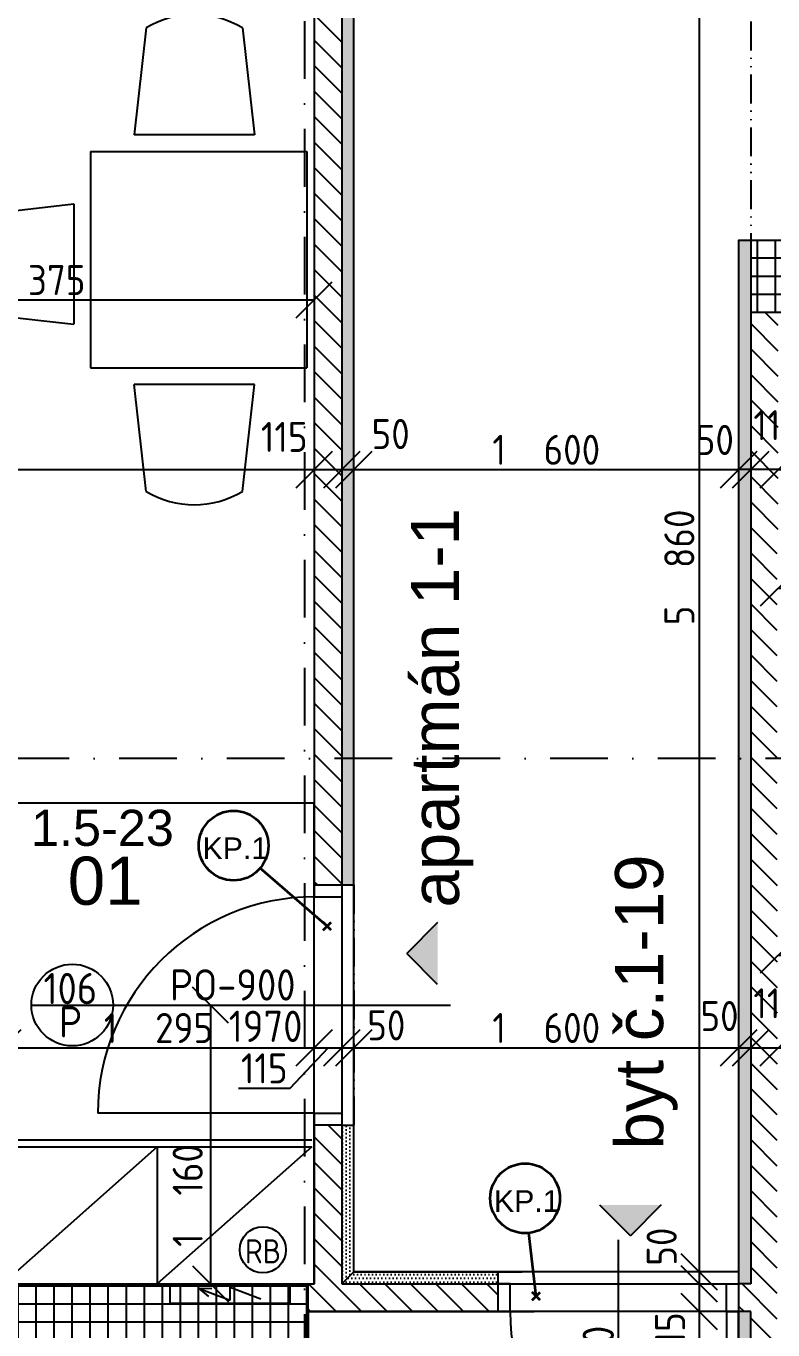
# Model space of a CAD drawing. Extents: x 4511820 to 5180432, y -1526536 to -944957.
# Drawn here: x 5146309 to 5149415, y -1297136 to -1291714 of the extents above; entities that cross this region are included whole.
import ezdxf

# ---------------------------------------------------------------- set-up
doc = ezdxf.new("R2010")
doc.units = 0
doc.header["$MEASUREMENT"] = 0
doc.linetypes.add('ACAD_ISO12W100', pattern=[22, 12, -3, 0.5, -3, 0.5, -3])
doc.linetypes.add('BODKOCIARKOVANA_3', pattern=[5.6, 3, -1.3, 0, -1.3])
doc.layers.get('0').update_dxf_attribs({"linetype": 'CONTINUOUS'})
doc.layers.get('Defpoints').update_dxf_attribs({"color": 61, "linetype": 'CONTINUOUS'})
for name, color, linetype in [('DVERE', 45, 'CONTINUOUS'), ('KÓTY', 4, 'CONTINUOUS'), ('MÚRY', 1, 'CONTINUOUS'), ('osi', 253, 'CONTINUOUS'), ('Plochy', 41, 'CONTINUOUS'), ('POPIS', 7, 'CONTINUOUS'), ('TENKÁ', 7, 'CONTINUOUS'), ('ZARIADENIE', 47, 'CONTINUOUS'), ('ZZ-elektro', 221, 'CONTINUOUS'), ('ŠRAFY', 82, 'CONTINUOUS')]:
    doc.layers.add(name, color=color, linetype=linetype)
doc.layers.add('preklady', color=74, linetype='CONTINUOUS', lineweight=35)
doc.styles.add('ARIAL', font='arial.ttf')
doc.styles.add('Style-Arial', font='arial.ttf')
doc.styles.add('STYLE1', font='isocp.shx')
doc.dimstyles.new('STANDARD-50', dxfattribs={"dimtxt": 125, "dimasz": 150, "dimexe": 10, "dimexo": 200, "dimgap": 20, "dimtad": 1, "dimdsep": 46, "dimlunit": 6, "dimtxsty": 'STYLE1', "dimblk1": 'OBLIQUE', "dimblk2": 'OBLIQUE', "dimsah": 1, "dimcen": 2.5, "dimse1": 1, "dimse2": 1, "dimadec": 0, "dimazin": 0, "dimtfac": 1, "dimtmove": 1, "dimatfit": 3, "dimldrblk": 'OBLIQUE', "dimfxl": 1, "dimtolj": 1, "dimtzin": 0, "dimarcsym": 0})
pattern_1 = [(90, (-3307273.674, 493071.734), (-75, 1e-14), []), (180, (-3307273.674, 493071.734), (-1e-14, -75), [])]
pattern_2 = [(90, (9e-09, -175781), (-15.625, 7.8125), [0, -15.625])]
pattern_3 = [(135, (-2904913.184, 46881.926), (-53.0330086, -53.0330086), [])]

# ---------------------------------------------------------------- blocks, each defined once
blk = doc.blocks.new('_OBLIQUE')
at = {"color": 0, "linetype": 'ByBlock'}
blk.add_line((-0.5, -0.5), (0.5, 0.5), dxfattribs=at)
blk = doc.blocks.new('*D25348')
at = {"layer": 'Defpoints', "color": 0}
for p in [(5142982.5, -1293558.5), (5147507.5, -1293558.5), (5147507.5, -1293558.5)]:
    blk.add_point(p, dxfattribs=at)
at = {"layer": 'KÓTY', "color": 0, "lineweight": -2}
blk.add_line((5142982.5, -1293558.5), (5147507.5, -1293558.5), dxfattribs=at)
at = {"layer": 'KÓTY', "color": 0, "linetype": 'ByBlock', "lineweight": -2, "xscale": 150, "yscale": 150, "zscale": 150, "rotation": 180}
blk.add_blockref('_OBLIQUE', (5142982.5, -1293558.5), dxfattribs=at)
at = {"layer": 'KÓTY', "color": 0, "linetype": 'ByBlock', "lineweight": -2, "xscale": 150, "yscale": 150, "zscale": 150}
blk.add_blockref('_OBLIQUE', (5147507.5, -1293558.5), dxfattribs=at)
at = {"layer": 'KÓTY', "color": 0, "insert": (5145588, -1293456.5), "char_height": 125, "attachment_point": 5, "style": 'STYLE1'}
blk.add_mtext('\\A1;4ﾠ525', dxfattribs=at)
blk = doc.blocks.new('*D25349')
at = {"layer": 'Defpoints', "color": 0}
for p in [(5147507.5, -1293558.5), (5147622.5, -1293558.5), (5147622.5, -1293558.5)]:
    blk.add_point(p, dxfattribs=at)
at = {"layer": 'KÓTY', "color": 0, "lineweight": -2}
blk.add_line((5147507.5, -1293558.5), (5147622.5, -1293558.5), dxfattribs=at)
at = {"layer": 'KÓTY', "color": 0, "linetype": 'ByBlock', "lineweight": -2, "xscale": 150, "yscale": 150, "zscale": 150, "rotation": 180}
blk.add_blockref('_OBLIQUE', (5147507.5, -1293558.5), dxfattribs=at)
at = {"layer": 'KÓTY', "color": 0, "linetype": 'ByBlock', "lineweight": -2, "xscale": 150, "yscale": 150, "zscale": 150}
blk.add_blockref('_OBLIQUE', (5147622.5, -1293558.5), dxfattribs=at)
at = {"layer": 'KÓTY', "color": 0, "insert": (5147383, -1293422.5), "char_height": 125, "attachment_point": 5, "style": 'STYLE1'}
blk.add_mtext('\\A1;115', dxfattribs=at)
blk = doc.blocks.new('*D25350')
at = {"layer": 'Defpoints', "color": 0}
for p in [(5147622.5, -1293558.5), (5147672.5, -1293558.5), (5147672.5, -1293558.5)]:
    blk.add_point(p, dxfattribs=at)
at = {"layer": 'KÓTY', "color": 0, "lineweight": -2}
blk.add_line((5147622.5, -1293558.5), (5147672.5, -1293558.5), dxfattribs=at)
at = {"layer": 'KÓTY', "color": 0, "linetype": 'ByBlock', "lineweight": -2, "xscale": 150, "yscale": 150, "zscale": 150, "rotation": 180}
blk.add_blockref('_OBLIQUE', (5147622.5, -1293558.5), dxfattribs=at)
at = {"layer": 'KÓTY', "color": 0, "linetype": 'ByBlock', "lineweight": -2, "xscale": 150, "yscale": 150, "zscale": 150}
blk.add_blockref('_OBLIQUE', (5147672.5, -1293558.5), dxfattribs=at)
at = {"layer": 'KÓTY', "color": 0, "insert": (5147825.5, -1293410.5), "char_height": 125, "attachment_point": 5, "style": 'STYLE1'}
blk.add_mtext('\\A1;50', dxfattribs=at)
blk = doc.blocks.new('*D25351')
at = {"layer": 'Defpoints', "color": 0}
for p in [(5147672.5, -1293558.5), (5149272.5, -1293558.5), (5149272.5, -1293558.5)]:
    blk.add_point(p, dxfattribs=at)
at = {"layer": 'KÓTY', "color": 0, "lineweight": -2}
blk.add_line((5147672.5, -1293558.5), (5149272.5, -1293558.5), dxfattribs=at)
at = {"layer": 'KÓTY', "color": 0, "linetype": 'ByBlock', "lineweight": -2, "xscale": 150, "yscale": 150, "zscale": 150, "rotation": 180}
blk.add_blockref('_OBLIQUE', (5147672.5, -1293558.5), dxfattribs=at)
at = {"layer": 'KÓTY', "color": 0, "linetype": 'ByBlock', "lineweight": -2, "xscale": 150, "yscale": 150, "zscale": 150}
blk.add_blockref('_OBLIQUE', (5149272.5, -1293558.5), dxfattribs=at)
at = {"layer": 'KÓTY', "color": 0, "insert": (5148472.5, -1293476), "char_height": 125, "attachment_point": 5, "style": 'STYLE1'}
blk.add_mtext('\\A1;1ﾠ600', dxfattribs=at)
blk = doc.blocks.new('*D25352')
at = {"layer": 'Defpoints', "color": 0}
for p in [(5149437.5, -1293558.5), (5149822.5, -1293558.5), (5149822.5, -1293558.5)]:
    blk.add_point(p, dxfattribs=at)
at = {"layer": 'KÓTY', "color": 0, "lineweight": -2}
blk.add_line((5149437.5, -1293558.5), (5149822.5, -1293558.5), dxfattribs=at)
at = {"layer": 'KÓTY', "color": 0, "linetype": 'ByBlock', "lineweight": -2, "xscale": 150, "yscale": 150, "zscale": 150, "rotation": 180}
blk.add_blockref('_OBLIQUE', (5149437.5, -1293558.5), dxfattribs=at)
at = {"layer": 'KÓTY', "color": 0, "linetype": 'ByBlock', "lineweight": -2, "xscale": 150, "yscale": 150, "zscale": 150}
blk.add_blockref('_OBLIQUE', (5149822.5, -1293558.5), dxfattribs=at)
at = {"layer": 'KÓTY', "color": 0, "insert": (5149630, -1293476), "char_height": 125, "attachment_point": 5, "style": 'STYLE1'}
blk.add_mtext('\\A1;385', dxfattribs=at)
blk = doc.blocks.new('*D25397')
at = {"layer": 'Defpoints', "color": 0}
for p in [(5147507.5, -1295963.2), (5147622.5, -1295963.2), (5147622.5, -1295963.2)]:
    blk.add_point(p, dxfattribs=at)
at = {"layer": 'KÓTY', "color": 0, "lineweight": -2}
for p, q in [((5147407.5, -1296131), (5147565, -1295963.2)), ((5147507.5, -1295963.2), (5147622.5, -1295963.2)), ((5147192.5, -1296131), (5147407.5, -1296131))]:
    blk.add_line(p, q, dxfattribs=at)
at = {"layer": 'KÓTY', "color": 0, "linetype": 'ByBlock', "lineweight": -2, "xscale": 150, "yscale": 150, "zscale": 150, "rotation": 180}
blk.add_blockref('_OBLIQUE', (5147507.5, -1295963.2), dxfattribs=at)
at = {"layer": 'KÓTY', "color": 0, "linetype": 'ByBlock', "lineweight": -2, "xscale": 150, "yscale": 150, "zscale": 150}
blk.add_blockref('_OBLIQUE', (5147622.5, -1295963.2), dxfattribs=at)
at = {"layer": 'KÓTY', "color": 0, "insert": (5147300, -1296048.5), "char_height": 125, "attachment_point": 5, "style": 'STYLE1'}
blk.add_mtext('\\A1;115', dxfattribs=at)
blk = doc.blocks.new('*D25398')
at = {"layer": 'Defpoints', "color": 0}
for p in [(5147672.5, -1295913.2), (5147622.5, -1295963.2), (5147672.5, -1295963.2)]:
    blk.add_point(p, dxfattribs=at)
at = {"layer": 'KÓTY', "color": 0, "lineweight": -2}
blk.add_line((5147622.5, -1295963.2), (5147672.5, -1295963.2), dxfattribs=at)
at = {"layer": 'KÓTY', "color": 0, "linetype": 'ByBlock', "lineweight": -2, "xscale": 150, "yscale": 150, "zscale": 150, "rotation": 180}
blk.add_blockref('_OBLIQUE', (5147622.5, -1295963.2), dxfattribs=at)
at = {"layer": 'KÓTY', "color": 0, "linetype": 'ByBlock', "lineweight": -2, "xscale": 150, "yscale": 150, "zscale": 150}
blk.add_blockref('_OBLIQUE', (5147672.5, -1295963.2), dxfattribs=at)
at = {"layer": 'KÓTY', "color": 0, "insert": (5147807.5, -1295869.5), "char_height": 125, "attachment_point": 5, "style": 'STYLE1'}
blk.add_mtext('\\A1;50', dxfattribs=at)
blk = doc.blocks.new('*D25399')
at = {"layer": 'Defpoints', "color": 0}
for p in [(5147672.5, -1295913.2), (5149272.5, -1295913.2), (5149272.5, -1295963.2)]:
    blk.add_point(p, dxfattribs=at)
at = {"layer": 'KÓTY', "color": 0, "lineweight": -2}
blk.add_line((5147672.5, -1295963.2), (5149272.5, -1295963.2), dxfattribs=at)
at = {"layer": 'KÓTY', "color": 0, "linetype": 'ByBlock', "lineweight": -2, "xscale": 150, "yscale": 150, "zscale": 150, "rotation": 180}
blk.add_blockref('_OBLIQUE', (5147672.5, -1295963.2), dxfattribs=at)
at = {"layer": 'KÓTY', "color": 0, "linetype": 'ByBlock', "lineweight": -2, "xscale": 150, "yscale": 150, "zscale": 150}
blk.add_blockref('_OBLIQUE', (5149272.5, -1295963.2), dxfattribs=at)
at = {"layer": 'KÓTY', "color": 0, "insert": (5148472.5, -1295880.6), "char_height": 125, "attachment_point": 5, "style": 'STYLE1'}
blk.add_mtext('\\A1;1ﾠ600', dxfattribs=at)
blk = doc.blocks.new('*D25400')
at = {"layer": 'Defpoints', "color": 0}
for p in [(5149272.5, -1295963.2), (5149322.5, -1295963.2), (5149322.5, -1295963.2)]:
    blk.add_point(p, dxfattribs=at)
at = {"layer": 'KÓTY', "color": 0, "lineweight": -2}
blk.add_line((5149272.5, -1295963.2), (5149322.5, -1295963.2), dxfattribs=at)
at = {"layer": 'KÓTY', "color": 0, "linetype": 'ByBlock', "lineweight": -2, "xscale": 150, "yscale": 150, "zscale": 150, "rotation": 180}
blk.add_blockref('_OBLIQUE', (5149272.5, -1295963.2), dxfattribs=at)
at = {"layer": 'KÓTY', "color": 0, "linetype": 'ByBlock', "lineweight": -2, "xscale": 150, "yscale": 150, "zscale": 150}
blk.add_blockref('_OBLIQUE', (5149322.5, -1295963.2), dxfattribs=at)
at = {"layer": 'KÓTY', "color": 0, "insert": (5149193, -1295831), "char_height": 125, "attachment_point": 5, "style": 'STYLE1'}
blk.add_mtext('\\A1;50', dxfattribs=at)
blk = doc.blocks.new('*D25401')
at = {"layer": 'Defpoints', "color": 0}
for p in [(5149322.5, -1295963.2), (5149437.5, -1295963.2), (5149437.5, -1296090.2)]:
    blk.add_point(p, dxfattribs=at)
at = {"layer": 'KÓTY', "color": 0, "lineweight": -2}
blk.add_line((5149322.5, -1295963.2), (5149437.5, -1295963.2), dxfattribs=at)
at = {"layer": 'KÓTY', "color": 0, "linetype": 'ByBlock', "lineweight": -2, "xscale": 150, "yscale": 150, "zscale": 150, "rotation": 180}
blk.add_blockref('_OBLIQUE', (5149322.5, -1295963.2), dxfattribs=at)
at = {"layer": 'KÓTY', "color": 0, "linetype": 'ByBlock', "lineweight": -2, "xscale": 150, "yscale": 150, "zscale": 150}
blk.add_blockref('_OBLIQUE', (5149437.5, -1295963.2), dxfattribs=at)
at = {"layer": 'KÓTY', "color": 0, "insert": (5149430.8, -1295778.2), "char_height": 125, "attachment_point": 5, "style": 'STYLE1'}
blk.add_mtext('\\A1;115', dxfattribs=at)
blk = doc.blocks.new('*D25402')
at = {"layer": 'Defpoints', "color": 0}
for p in [(5151377.5, -1295963.2), (5149437.5, -1296090.2), (5151377.5, -1296090.2)]:
    blk.add_point(p, dxfattribs=at)
at = {"layer": 'KÓTY', "color": 0, "lineweight": -2}
blk.add_line((5149437.5, -1295963.2), (5151377.5, -1295963.2), dxfattribs=at)
at = {"layer": 'KÓTY', "color": 0, "linetype": 'ByBlock', "lineweight": -2, "xscale": 150, "yscale": 150, "zscale": 150, "rotation": 180}
blk.add_blockref('_OBLIQUE', (5149437.5, -1295963.2), dxfattribs=at)
at = {"layer": 'KÓTY', "color": 0, "linetype": 'ByBlock', "lineweight": -2, "xscale": 150, "yscale": 150, "zscale": 150}
blk.add_blockref('_OBLIQUE', (5151377.5, -1295963.2), dxfattribs=at)
at = {"layer": 'KÓTY', "color": 0, "insert": (5150407.5, -1295880.6), "char_height": 125, "attachment_point": 5, "style": 'STYLE1'}
blk.add_mtext('\\A1;1ﾠ940', dxfattribs=at)
blk = doc.blocks.new('*D25439')
at = {"layer": 'Defpoints', "color": 0}
for p in [(5147507.5, -1292852.5), (5145132.5, -1293035.2), (5147507.5, -1293035.2)]:
    blk.add_point(p, dxfattribs=at)
at = {"layer": 'KÓTY', "color": 0, "lineweight": -2}
blk.add_line((5145132.5, -1292852.5), (5147507.5, -1292852.5), dxfattribs=at)
at = {"layer": 'KÓTY', "color": 0, "linetype": 'ByBlock', "lineweight": -2, "xscale": 150, "yscale": 150, "zscale": 150, "rotation": 180}
blk.add_blockref('_OBLIQUE', (5145132.5, -1292852.5), dxfattribs=at)
at = {"layer": 'KÓTY', "color": 0, "linetype": 'ByBlock', "lineweight": -2, "xscale": 150, "yscale": 150, "zscale": 150}
blk.add_blockref('_OBLIQUE', (5147507.5, -1292852.5), dxfattribs=at)
at = {"layer": 'KÓTY', "color": 0, "insert": (5146320, -1292770), "char_height": 125, "attachment_point": 5, "style": 'STYLE1'}
blk.add_mtext('\\A1;2ﾠ375', dxfattribs=at)
blk = doc.blocks.new('*D25450')
at = {"layer": 'Defpoints', "color": 0}
for p in [(5148546, -1291035.2), (5148546, -1296895.2), (5149108.5, -1296895.2)]:
    blk.add_point(p, dxfattribs=at)
at = {"layer": 'KÓTY', "color": 0, "lineweight": -2}
blk.add_line((5149108.5, -1291035.2), (5149108.5, -1296895.2), dxfattribs=at)
at = {"layer": 'KÓTY', "color": 0, "linetype": 'ByBlock', "lineweight": -2, "xscale": 150, "yscale": 150, "zscale": 150}
for p, rotation in [((5149108.5, -1291035.2), 90), ((5149108.5, -1296895.2), 270)]:
    blk.add_blockref('_OBLIQUE', p, dxfattribs=dict(at, rotation=rotation))
at = {"layer": 'KÓTY', "color": 0, "insert": (5149026, -1293965.2), "char_height": 125, "attachment_point": 5, "rotation": 90, "style": 'STYLE1'}
blk.add_mtext('\\A1;5ﾠ860', dxfattribs=at)
blk = doc.blocks.new('*D25484')
at = {"layer": 'Defpoints', "color": 0}
for p in [(5149322.5, -1293558.5), (5149322.5, -1293558.5), (5149437.5, -1293558.5)]:
    blk.add_point(p, dxfattribs=at)
at = {"layer": 'KÓTY', "color": 0, "lineweight": -2}
blk.add_line((5149437.5, -1293558.5), (5149322.5, -1293558.5), dxfattribs=at)
at = {"layer": 'KÓTY', "color": 0, "linetype": 'ByBlock', "lineweight": -2, "xscale": 150, "yscale": 150, "zscale": 150, "rotation": 180}
blk.add_blockref('_OBLIQUE', (5149322.5, -1293558.5), dxfattribs=at)
at = {"layer": 'KÓTY', "color": 0, "linetype": 'ByBlock', "lineweight": -2, "xscale": 150, "yscale": 150, "zscale": 150}
blk.add_blockref('_OBLIQUE', (5149437.5, -1293558.5), dxfattribs=at)
at = {"layer": 'KÓTY', "color": 0, "insert": (5149430.8, -1293373.5), "char_height": 125, "attachment_point": 5, "style": 'STYLE1'}
blk.add_mtext('\\A1;115', dxfattribs=at)
blk = doc.blocks.new('*D25485')
at = {"layer": 'Defpoints', "color": 0}
for p in [(5149272.5, -1293558.5), (5149272.5, -1293558.5), (5149322.5, -1293558.5)]:
    blk.add_point(p, dxfattribs=at)
at = {"layer": 'KÓTY', "color": 0, "lineweight": -2}
blk.add_line((5149322.5, -1293558.5), (5149272.5, -1293558.5), dxfattribs=at)
at = {"layer": 'KÓTY', "color": 0, "linetype": 'ByBlock', "lineweight": -2, "xscale": 150, "yscale": 150, "zscale": 150, "rotation": 180}
blk.add_blockref('_OBLIQUE', (5149272.5, -1293558.5), dxfattribs=at)
at = {"layer": 'KÓTY', "color": 0, "linetype": 'ByBlock', "lineweight": -2, "xscale": 150, "yscale": 150, "zscale": 150}
blk.add_blockref('_OBLIQUE', (5149322.5, -1293558.5), dxfattribs=at)
at = {"layer": 'KÓTY', "color": 0, "insert": (5149173.5, -1293435), "char_height": 125, "attachment_point": 5, "style": 'STYLE1'}
blk.add_mtext('\\A1;50', dxfattribs=at)
blk = doc.blocks.new('*D25515')
at = {"layer": 'Defpoints', "color": 0}
for p in [(5148546, -1296895.2), (5148546, -1296945.2), (5149108.5, -1296945.2)]:
    blk.add_point(p, dxfattribs=at)
at = {"layer": 'KÓTY', "color": 0, "lineweight": -2}
blk.add_line((5149108.5, -1296895.2), (5149108.5, -1296945.2), dxfattribs=at)
at = {"layer": 'KÓTY', "color": 0, "linetype": 'ByBlock', "lineweight": -2, "xscale": 150, "yscale": 150, "zscale": 150}
for p, rotation in [((5149108.5, -1296895.2), 90), ((5149108.5, -1296945.2), 270)]:
    blk.add_blockref('_OBLIQUE', p, dxfattribs=dict(at, rotation=rotation))
at = {"layer": 'KÓTY', "color": 0, "insert": (5148952.5, -1296790), "char_height": 125, "attachment_point": 5, "rotation": 90, "style": 'STYLE1'}
blk.add_mtext('\\A1;50', dxfattribs=at)
blk = doc.blocks.new('*D25516')
at = {"layer": 'Defpoints', "color": 0}
for p in [(5148546, -1296945.2), (5149108.5, -1297060.2), (5149108.5, -1297060.2)]:
    blk.add_point(p, dxfattribs=at)
at = {"layer": 'KÓTY', "color": 0, "lineweight": -2}
blk.add_line((5149108.5, -1296945.2), (5149108.5, -1297060.2), dxfattribs=at)
at = {"layer": 'KÓTY', "color": 0, "linetype": 'ByBlock', "lineweight": -2, "xscale": 150, "yscale": 150, "zscale": 150}
for p, rotation in [((5149108.5, -1296945.2), 90), ((5149108.5, -1297060.2), 270)]:
    blk.add_blockref('_OBLIQUE', p, dxfattribs=dict(at, rotation=rotation))
at = {"layer": 'KÓTY', "color": 0, "insert": (5148987.5, -1297160), "char_height": 125, "attachment_point": 5, "rotation": 90, "style": 'STYLE1'}
blk.add_mtext('\\A1;115', dxfattribs=at)
blk = doc.blocks.new('*D25517')
at = {"layer": 'Defpoints', "color": 0}
for p in [(5149108.5, -1297060.2), (5149106, -1299245.2), (5149108.5, -1299245.2)]:
    blk.add_point(p, dxfattribs=at)
at = {"layer": 'KÓTY', "color": 0, "lineweight": -2}
blk.add_line((5149108.5, -1297060.2), (5149108.5, -1299245.2), dxfattribs=at)
at = {"layer": 'KÓTY', "color": 0, "linetype": 'ByBlock', "lineweight": -2, "xscale": 150, "yscale": 150, "zscale": 150}
for p, rotation in [((5149108.5, -1297060.2), 90), ((5149108.5, -1299245.2), 270)]:
    blk.add_blockref('_OBLIQUE', p, dxfattribs=dict(at, rotation=rotation))
at = {"layer": 'KÓTY', "color": 0, "insert": (5149026, -1298152.7), "char_height": 125, "attachment_point": 5, "rotation": 90, "style": 'STYLE1'}
blk.add_mtext('\\A1;2ﾠ185', dxfattribs=at)
blk = doc.blocks.new('*D25593')
at = {"layer": 'Defpoints', "color": 0}
for p in [(5149552.5, -1295578), (5149437.5, -1295774.7), (5149552.5, -1295774.7)]:
    blk.add_point(p, dxfattribs=at)
at = {"layer": 'KÓTY', "color": 0, "lineweight": -2}
blk.add_line((5149437.5, -1295578), (5149552.5, -1295578), dxfattribs=at)
at = {"layer": 'KÓTY', "color": 0, "linetype": 'ByBlock', "lineweight": -2, "xscale": 150, "yscale": 150, "zscale": 150, "rotation": 180}
blk.add_blockref('_OBLIQUE', (5149437.5, -1295578), dxfattribs=at)
at = {"layer": 'KÓTY', "color": 0, "linetype": 'ByBlock', "lineweight": -2, "xscale": 150, "yscale": 150, "zscale": 150}
blk.add_blockref('_OBLIQUE', (5149552.5, -1295578), dxfattribs=at)
at = {"layer": 'KÓTY', "color": 0, "insert": (5149703, -1295562.5), "char_height": 125, "attachment_point": 5, "style": 'STYLE1'}
blk.add_mtext('\\A1;115', dxfattribs=at)
blk = doc.blocks.new('*D25650')
at = {"layer": 'Defpoints', "color": 0}
for p in [(5149437.5, -1293855.2), (5149937.5, -1293855.2), (5149937.5, -1294051.5)]:
    blk.add_point(p, dxfattribs=at)
at = {"layer": 'KÓTY', "color": 0, "lineweight": -2}
blk.add_line((5149437.5, -1294051.5), (5149937.5, -1294051.5), dxfattribs=at)
at = {"layer": 'KÓTY', "color": 0, "linetype": 'ByBlock', "lineweight": -2, "xscale": 150, "yscale": 150, "zscale": 150, "rotation": 180}
blk.add_blockref('_OBLIQUE', (5149437.5, -1294051.5), dxfattribs=at)
at = {"layer": 'KÓTY', "color": 0, "linetype": 'ByBlock', "lineweight": -2, "xscale": 150, "yscale": 150, "zscale": 150}
blk.add_blockref('_OBLIQUE', (5149937.5, -1294051.5), dxfattribs=at)
at = {"layer": 'KÓTY', "color": 0, "insert": (5149746.5, -1293977.5), "char_height": 125, "attachment_point": 5, "style": 'STYLE1'}
blk.add_mtext('\\A1;500', dxfattribs=at)
blk = doc.blocks.new('*D31543')
at = {"layer": 'Defpoints', "color": 0}
for p in [(5147507.5, -1295963.2), (5147507.5, -1295963.2), (5146212.5, -1296318.2)]:
    blk.add_point(p, dxfattribs=at)
at = {"layer": 'KÓTY', "color": 0, "lineweight": -2}
blk.add_line((5146212.5, -1295963.2), (5147507.5, -1295963.2), dxfattribs=at)
at = {"layer": 'KÓTY', "color": 0, "linetype": 'ByBlock', "lineweight": -2, "xscale": 150, "yscale": 150, "zscale": 150, "rotation": 180}
blk.add_blockref('_OBLIQUE', (5146212.5, -1295963.2), dxfattribs=at)
at = {"layer": 'KÓTY', "color": 0, "linetype": 'ByBlock', "lineweight": -2, "xscale": 150, "yscale": 150, "zscale": 150}
blk.add_blockref('_OBLIQUE', (5147507.5, -1295963.2), dxfattribs=at)
at = {"layer": 'KÓTY', "color": 0, "insert": (5146860, -1295880.6), "char_height": 125, "attachment_point": 5, "style": 'STYLE1'}
blk.add_mtext('\\A1;1ﾠ295', dxfattribs=at)
blk = doc.blocks.new('*D31544')
at = {"layer": 'Defpoints', "color": 0}
for p in [(5146671.5, -1295785.2), (5146671.5, -1296945.2), (5147076, -1296945.2)]:
    blk.add_point(p, dxfattribs=at)
at = {"layer": 'KÓTY', "color": 0, "lineweight": -2}
blk.add_line((5147076, -1295785.2), (5147076, -1296945.2), dxfattribs=at)
at = {"layer": 'KÓTY', "color": 0, "linetype": 'ByBlock', "lineweight": -2, "xscale": 150, "yscale": 150, "zscale": 150}
for p, rotation in [((5147076, -1295785.2), 90), ((5147076, -1296945.2), 270)]:
    blk.add_blockref('_OBLIQUE', p, dxfattribs=dict(at, rotation=rotation))
at = {"layer": 'KÓTY', "color": 0, "insert": (5146981.5, -1296577), "char_height": 125, "attachment_point": 5, "rotation": 90, "style": 'STYLE1'}
blk.add_mtext('\\A1;1ﾠ160', dxfattribs=at)

msp = doc.modelspace()

# ---------------------------------------------------------------- hatches: boundary and pattern name
at = {"layer": 'TENKÁ'}
h = msp.add_hatch(color=256, dxfattribs=at)
h.dxf.hatch_style = 1
h.paths.add_polyline_path([(5148020.91, -1295442.281), (5148020.91, -1295699.102), (5147892.5, -1295570.691)])
h = msp.add_hatch(color=256, dxfattribs=at)
h.dxf.hatch_style = 1
h.paths.add_polyline_path([(5148694.09, -1296616.781), (5148950.91, -1296616.781), (5148822.5, -1296745.191)])
at = {"layer": 'ŠRAFY', "ltscale": 0.25}
h = msp.add_hatch(dxfattribs=at)
h.set_pattern_fill('ANSI37', color=256, scale=600, angle=45)
h.set_pattern_definition(pattern_1)
h.paths.add_polyline_path([(5147482.5, -1297060.191), (5147482.5, -1296945.191), (5146212.5, -1296945.191), (5146097.5, -1296945.191), (5145097.5, -1296945.191), (5144982.5, -1296945.191), (5142982.5, -1296945.191), (5142982.5, -1295210.191), (5142982.5, -1295095.191), (5142982.5, -1294085.191), (5142982.5, -1293945.191), (5142982.5, -1286325.191), (5142682.5, -1286325.191), (5142682.5, -1290360.191), (5142682.5, -1290475.191), (5142682.5, -1291475.191), (5142682.5, -1291590.191), (5142682.5, -1293840.191), (5142682.5, -1293955.191), (5142682.5, -1299245.191), (5142982.5, -1299245.191), (5142982.5, -1297245.191), (5147232.5, -1297245.191), (5147482.5, -1297245.191)])
h = msp.add_hatch(dxfattribs=at)
h.set_pattern_fill('ANSI31', color=256, scale=600, angle=90, style=0)
h.set_pattern_definition(pattern_3)
h.paths.add_polyline_path([(5147507.5, -1291035.191), (5147507.5, -1295285.191), (5147622.5, -1295285.191), (5147622.5, -1291035.191)])
at = {"layer": 'ŠRAFY'}
h = msp.add_hatch(dxfattribs=at)
h.set_pattern_fill('DOTS', color=256, scale=250, angle=90)
h.set_pattern_definition([(90, (9e-09, -175781), (-15.625, 7.8125), [0, -15.625])])
h.paths.add_polyline_path([(5147672.5, -1295285.191), (5147672.5, -1291035.191), (5147622.5, -1291035.191), (5147622.5, -1295285.191)])
h = msp.add_hatch(dxfattribs=at)
h.set_pattern_fill('DOTS', color=256, scale=250, angle=90)
h.set_pattern_definition(pattern_2)
h.paths.add_polyline_path([(5149322.5, -1292605.191), (5149272.5, -1292605.191), (5149272.5, -1296945.191), (5149322.5, -1296945.191)])
at = {"layer": 'ŠRAFY', "ltscale": 0.25}
h = msp.add_hatch(dxfattribs=at)
h.set_pattern_fill('ANSI37', color=256, scale=600, angle=45)
h.set_pattern_definition(pattern_1)
h.paths.add_polyline_path([(5149322.5, -1292905.191), (5149437.5, -1292905.191), (5149822.5, -1292905.191), (5149937.5, -1292905.191), (5151377.5, -1292905.191), (5151492.5, -1292905.191), (5151492.5, -1292720.191), (5151517.5, -1292720.191), (5151517.5, -1292605.191), (5149322.5, -1292605.191)])
h = msp.add_hatch(dxfattribs=at)
h.set_pattern_fill('ANSI31', color=256, scale=600, angle=90, style=0)
h.set_pattern_definition(pattern_3)
h.paths.add_polyline_path([(5149432.5, -1299245.191), (5149432.5, -1296230.191), (5149432.5, -1296090.191), (5149432.5, -1293855.191), (5149437.5, -1293855.191), (5149437.5, -1293740.191), (5149437.5, -1292905.191), (5149322.5, -1292905.191), (5149322.5, -1296945.191), (5149272.5, -1296945.191), (5149272.5, -1297060.191), (5149322.5, -1297060.191), (5149322.5, -1299245.191)])
h = msp.add_hatch(dxfattribs=at)
h.set_pattern_fill('ANSI31', color=256, scale=600, angle=90, style=0)
h.set_pattern_definition(pattern_3)
h.paths.add_polyline_path([(5147507.5, -1296285.191), (5147507.5, -1296945.191), (5147482.5, -1296945.191), (5147482.5, -1297060.191), (5148272.5, -1297060.191), (5148272.5, -1296945.191), (5147622.5, -1296945.191), (5147622.5, -1296285.191)])
at = {"layer": 'ŠRAFY'}
h = msp.add_hatch(dxfattribs=at)
h.set_pattern_fill('DOTS', color=256, scale=250, angle=90)
h.set_pattern_definition(pattern_2)
h.paths.add_polyline_path([(5147672.5, -1296895.191), (5147672.5, -1296285.191), (5147622.5, -1296285.191), (5147622.5, -1296945.191)])
h = msp.add_hatch(dxfattribs=at)
h.set_pattern_fill('DOTS', color=256, scale=250)
h.set_pattern_definition([(0, (9e-09, -175781), (7.8125, 15.625), [0, -15.625])])
h.paths.add_polyline_path([(5148272.5, -1296895.191), (5147672.5, -1296895.191), (5147622.5, -1296945.191), (5148272.5, -1296945.191)])
h = msp.add_hatch(dxfattribs=at)
h.set_pattern_fill('DOTS', color=256, scale=250, angle=90)
h.set_pattern_definition([(90, (9e-09, -175781), (-15.625, 7.8125), [0, -15.625])])
h.paths.add_polyline_path([(5149322.5, -1297060.191), (5149272.5, -1297060.191), (5149272.5, -1299245.191), (5149277.5, -1299245.191), (5149322.5, -1299245.191)])

# ---------------------------------------------------------------- linework, layer by layer
at = {"layer": 'Defpoints'}
msp.add_line((5147672.5, -1296895.191), (5147622.5, -1296945.191), dxfattribs=at)
at = {"layer": 'DVERE'}
for p, q in [((5147507.5, -1296235.191), (5147507.5, -1295335.191)), ((5147622.5, -1295335.191), (5147622.5, -1296235.191)), ((5147507.5, -1296235.191), (5146607.5, -1296235.191)), ((5148322.5, -1296945.191), (5149222.5, -1296945.191)), ((5149222.5, -1297060.191), (5148322.5, -1297060.191)), ((5149222.5, -1297060.191), (5149222.5, -1297960.191))]:
    msp.add_line(p, q, dxfattribs=at)
at = {"layer": 'DVERE', "ltscale": 0.25}
for p, q in [((5146331.5, -1295785.191), (5146671.5, -1295785.191)), ((5146331.5, -1295785.191), (5146671.5, -1295785.191)), ((5146671.5, -1295785.191), (5148074.156, -1295785.191)), ((5148772.5, -1298101.191), (5148772.5, -1296762.33))]:
    msp.add_line(p, q, dxfattribs=at)
msp.add_circle((5146501.5, -1295785.191), 170, dxfattribs=at)
at = {"layer": 'DVERE'}
for centre, start, end in [((5147507.5, -1296235.191), 90, 180), ((5149222.5, -1297060.191), 180, 270)]:
    msp.add_arc(centre, 900, start, end, dxfattribs=at)
at = {"layer": 'MÚRY'}
for p, q in [((5147507.5, -1291035.191), (5147507.5, -1295335.191)), ((5147672.5, -1295285.191), (5147672.5, -1291035.191)), ((5149272.5, -1292605.191), (5149272.5, -1296945.191)), ((5151542.5, -1292605.191), (5149272.5, -1292605.191)), ((5147622.5, -1295285.191), (5147672.5, -1295285.191)), ((5147622.5, -1295285.191), (5147622.5, -1295335.191)), ((5147507.5, -1295335.191), (5147622.5, -1295335.191)), ((5147507.5, -1296235.191), (5147507.5, -1296945.191)), ((5147507.5, -1296235.191), (5147622.5, -1296235.191)), ((5147622.5, -1296235.191), (5147622.5, -1296285.191)), ((5147622.5, -1296285.191), (5147672.5, -1296285.191)), ((5147672.5, -1296895.191), (5147672.5, -1296285.191)), ((5147672.5, -1296895.191), (5148372.5, -1296895.191)), ((5148272.5, -1296945.191), (5148272.5, -1296895.191)), ((5148322.5, -1296945.191), (5148272.5, -1296945.191)), ((5148322.5, -1297060.191), (5148322.5, -1296945.191)), ((5149222.5, -1297060.191), (5149222.5, -1296945.191)), ((5149222.5, -1296945.191), (5149272.5, -1296945.191)), ((5147482.5, -1297060.191), (5148422.5, -1297060.191)), ((5147482.5, -1297060.191), (5147482.5, -1299245.191)), ((5149222.5, -1297060.191), (5149272.5, -1297060.191)), ((5149272.5, -1297060.191), (5149272.5, -1299245.191))]:
    msp.add_line(p, q, dxfattribs=at)
at = {"layer": 'MÚRY', "ltscale": 0.25}
msp.add_line((5146212.5, -1296945.191), (5147507.5, -1296945.191), dxfattribs=at)
at = {"layer": 'osi', "linetype": 'BODKOCIARKOVANA_3', "ltscale": 80}
for p, q in [((5147467.5, -1284972.097), (5147467.5, -1316900)), ((5157242.5, -1294760.191), (5093572.5, -1294760.191))]:
    msp.add_line(p, q, dxfattribs=at)
at = {"layer": 'Plochy'}
for points in [[(5142982.5, -1286325.191), (5145997.5, -1286325.191), (5145997.5, -1291035.191), (5147452.5, -1291035.191), (5147507.5, -1291035.191), (5147507.5, -1294945.191), (5145097.5, -1294945.191), (5145097.5, -1293945.191), (5142982.5, -1293945.191)], [(5149622.5, -1291035.191), (5149622.5, -1289385.191), (5150822.5, -1289385.191), (5150822.5, -1289665.191), (5151922.5, -1289665.191), (5151922.5, -1289825.191), (5152122.5, -1289825.191), (5152122.5, -1288275.191), (5153922.5, -1288275.191), (5153922.5, -1286325.191), (5155902.5, -1286325.191), (5155902.5, -1290605.191), (5153787.5, -1290605.191), (5153787.5, -1292605.191), (5149272.5, -1292605.191), (5149272.5, -1296895.191), (5147672.5, -1296895.191), (5147672.5, -1291035.191)], [(5147507.5, -1294945.191), (5146212.5, -1294945.191), (5146212.5, -1296945.191), (5147507.5, -1296945.191)], [(5149272.5, -1297060.191), (5147482.5, -1297060.191), (5147482.5, -1299245.191), (5149272.5, -1299245.191)]]:
    msp.add_lwpolyline(points, close=True, dxfattribs=at)
at = {"layer": 'preklady'}
for p, q in [((5147561.001, -1295456.501), (5147282.382, -1295216.609)), ((5147544.383, -1295473.117), (5147577.617, -1295439.883)), ((5147577.618, -1295473.118), (5147544.384, -1295439.884)), ((5148430.001, -1296995.501), (5148400.63, -1296733.1)), ((5148413.383, -1297012.117), (5148446.617, -1296978.883)), ((5148446.618, -1297012.118), (5148413.384, -1296978.884))]:
    msp.add_line(p, q, dxfattribs=at)
at = {"layer": 'preklady', "ltscale": 0.25}
for centre in [(5147172.5, -1295122), (5148384.5, -1296589)]:
    msp.add_circle(centre, 145, dxfattribs=at)
at = {"layer": 'TENKÁ'}
for p, q in [((5147622.5, -1291035.191), (5147622.5, -1295285.191)), ((5149322.5, -1292605.191), (5149322.5, -1296945.191)), ((5149437.5, -1292905.191), (5149322.5, -1292905.191)), ((5147507.5, -1295285.191), (5147622.5, -1295285.191)), ((5148020.91, -1295442.281), (5147892.5, -1295570.691)), ((5148020.91, -1295699.102), (5147892.5, -1295570.691)), ((5147622.5, -1296285.191), (5147507.5, -1296285.191)), ((5147622.5, -1296285.191), (5147622.5, -1296945.191)), ((5148694.09, -1296616.781), (5148822.5, -1296745.191)), ((5148950.91, -1296616.781), (5148822.5, -1296745.191)), ((5147482.5, -1297060.191), (5147482.5, -1296945.191)), ((5147622.5, -1296945.191), (5148372.5, -1296945.191)), ((5148272.5, -1297060.191), (5148272.5, -1296945.191)), ((5149272.5, -1296945.191), (5149272.5, -1297060.191)), ((5149322.5, -1296945.191), (5149272.5, -1296945.191)), ((5149322.5, -1297060.191), (5149272.5, -1297060.191)), ((5149322.5, -1299245.191), (5149322.5, -1297060.191))]:
    msp.add_line(p, q, dxfattribs=at)
at = {"layer": 'TENKÁ', "linetype": 'ACAD_ISO12W100', "ltscale": 10}
for p, q in [((5149322.5, -1291035.191), (5149322.5, -1292605.191)), ((5147672.5, -1295285.191), (5147672.5, -1296285.191)), ((5149272.5, -1296895.191), (5148272.5, -1296895.191))]:
    msp.add_line(p, q, dxfattribs=at)
at = {"layer": 'ZARIADENIE', "color": 45, "ltscale": 0.25}
for p, q in [((5146808.997, -1291721.455), (5146758.997, -1292165.583)), ((5147208.997, -1291721.455), (5147258.997, -1292165.583)), ((5147258.997, -1292165.583), (5146758.997, -1292165.583)), ((5146577.5, -1292235.191), (5147477.5, -1292235.191)), ((5146577.5, -1292235.191), (5146577.5, -1293135.191)), ((5147477.5, -1292235.191), (5147477.5, -1293135.191)), ((5146063.764, -1292503.695), (5146507.892, -1292453.695)), ((5146507.892, -1292453.695), (5146507.892, -1292953.695)), ((5146063.764, -1292903.695), (5146507.892, -1292953.695)), ((5146577.5, -1293135.191), (5147477.5, -1293135.191)), ((5146808.997, -1293648.928), (5146758.997, -1293204.8)), ((5147258.997, -1293204.8), (5146758.997, -1293204.8)), ((5147208.997, -1293648.928), (5147258.997, -1293204.8))]:
    msp.add_line(p, q, dxfattribs=at)
at = {"layer": 'ZARIADENIE'}
for p, q in [((5146212.5, -1296345.191), (5147497.5, -1296345.191)), ((5146212.5, -1296375.191), (5147497.5, -1296375.191)), ((5146212.5, -1296945.191), (5146855, -1296375.191)), ((5146855, -1296375.191), (5146855, -1296945.191)), ((5147497.5, -1296375.191), (5146855, -1296945.191))]:
    msp.add_line(p, q, dxfattribs=at)
at = {"layer": 'ZARIADENIE', "color": 45, "ltscale": 0.25}
for centre, start, end in [((5147008.997, -1292051.478), 58.783386, 121.216614), ((5147008.997, -1293318.904), 238.783386, 301.216614)]:
    msp.add_arc(centre, 385.896, start, end, dxfattribs=at)
at = {"layer": 'ZZ-elektro'}
for p, q in [((5146907.5, -1296945.191), (5146907.5, -1297025.191)), ((5147029.007, -1296963.79), (5147157.5, -1297012.074)), ((5147082.313, -1296965.113), (5147029.007, -1296963.79)), ((5147069.993, -1296997.899), (5147029.007, -1296963.79)), ((5147157.5, -1297012.074), (5147157.5, -1296958.361)), ((5147157.5, -1296958.361), (5147285.993, -1297006.645)), ((5147407.5, -1297025.191), (5147407.5, -1296945.191)), ((5146907.5, -1297025.191), (5147407.5, -1297025.191))]:
    msp.add_line(p, q, dxfattribs=at)
msp.add_circle((5147294.02, -1296803.191), 96, dxfattribs=at)

# ---------------------------------------------------------------- texts
at = {"layer": 'DVERE', "style": 'STYLE1'}
for s, p in [('106', (5146381.97, -1295781.691)), ('P', (5146446.47, -1295920.328))]:
    msp.add_text(s, height=130, dxfattribs=at).set_placement(p)
at = {"layer": 'POPIS', "color": 47, "ltscale": 0.25, "style": 'Style-Arial'}
for s, p in [('apartmán 1-1', (5148109.572, -1295379.736)), ('byt č.1-19', (5148958.649, -1296385.865))]:
    msp.add_text(s, height=200, rotation=90, dxfattribs=at).set_placement(p)
at = {"layer": 'POPIS', "lineweight": 40, "ltscale": 0.25, "style": 'ARIAL'}
for s, height, p in [('1.5-23', 150, (5146329.911, -1295123.079)), ('01', 200, (5146482.811, -1295368.098))]:
    msp.add_text(s, height=height, dxfattribs=at).set_placement(p)
at = {"layer": 'preklady', "linetype": 'Continuous', "lineweight": 20, "style": 'ARIAL'}
for p in [(5147043.236, -1295178.257), (5148255.236, -1296645.257)]:
    msp.add_text('KP.1', height=90, dxfattribs=at).set_placement(p)
at = {"layer": 'TENKÁ', "linetype": 'Continuous', "style": 'STYLE1'}
for s, p in [('PO-900', (5146907.68, -1295766.608)), ('1970', (5147152.311, -1295938.716))]:
    msp.add_text(s, height=130, dxfattribs=at).set_placement(p)
msp.add_text('PO-900', height=130, rotation=90, dxfattribs=at).set_placement((5148753.917, -1297640.763))
at = {"layer": 'ZZ-elektro', "style": 'STYLE1'}
msp.add_text('RB', height=100, dxfattribs=at).set_placement((5147219.392, -1296859.391))

# ---------------------------------------------------------------- dimensions: what is measured, and where the dimension line sits
at = {"layer": 'KÓTY'}
for base, p1, p2, picture, middle in [((5149108.5, -1296895.191), (5148546, -1291035.191), (5148546, -1296895.191), '*D25450', (5149025.957, -1293965.191)), ((5149108.5, -1299245.191), (5149108.5, -1297060.191), (5149106, -1299245.191), '*D25517', (5149025.957, -1298152.691))]:
    dim = msp.add_linear_dim(base=base, p1=p1, p2=p2, angle=90, dimstyle='STANDARD-50', dxfattribs=at)
    dim.commit()
    dim.dimension.update_dxf_attribs({"geometry": picture, "text_midpoint": middle})
for base, p1, p2, picture, middle in [((5147507.5, -1292852.5), (5145132.5, -1293035.191), (5147507.5, -1293035.191), '*D25439', (5146320, -1292769.957)), ((5149322.5, -1293558.5), (5149437.5, -1293558.5), (5149322.5, -1293558.5), '*D25484', (5149430.75, -1293373.5)), ((5149272.5, -1293558.5), (5147672.5, -1293558.5), (5149272.5, -1293558.5), '*D25351', (5148472.5, -1293475.957)), ((5149822.5, -1293558.5), (5149437.5, -1293558.5), (5149822.5, -1293558.5), '*D25352', (5149630, -1293476)), ((5149437.5, -1295963.192), (5149322.5, -1295963.192), (5149437.5, -1296090.191), '*D25401', (5149430.75, -1295778.192)), ((5147507.5, -1295963.192), (5146212.5, -1296318.191), (5147507.5, -1295963.192), '*D31543', (5146860, -1295880.65)), ((5149272.5, -1295963.192), (5147672.5, -1295913.192), (5149272.5, -1295913.192), '*D25399', (5148472.5, -1295880.65)), ((5151377.5, -1295963.192), (5149437.5, -1296090.191), (5151377.5, -1296090.191), '*D25402', (5150407.5, -1295880.65))]:
    dim = msp.add_linear_dim(base=base, p1=p1, p2=p2, dimstyle='STANDARD-50', dxfattribs=at)
    dim.commit()
    dim.dimension.update_dxf_attribs({"geometry": picture, "text_midpoint": middle})
for base, p1, p2, picture, middle in [((5147622.5, -1293558.5), (5147507.5, -1293558.5), (5147622.5, -1293558.5), '*D25349', (5147383, -1293505)), ((5147672.5, -1293558.5), (5147622.5, -1293558.5), (5147672.5, -1293558.5), '*D25350', (5147825.5, -1293493)), ((5147507.5, -1293558.5), (5142982.5, -1293558.5), (5147507.5, -1293558.5), '*D25348', (5145588, -1293539)), ((5149272.5, -1293558.5), (5149322.5, -1293558.5), (5149272.5, -1293558.5), '*D25485', (5149173.5, -1293517.5)), ((5149937.5, -1294051.5), (5149437.5, -1293855.191), (5149937.5, -1293855.191), '*D25650', (5149746.5, -1294060)), ((5149552.5, -1295578), (5149437.5, -1295774.691), (5149552.5, -1295774.691), '*D25593', (5149703, -1295645)), ((5147672.5, -1295963.192), (5147622.5, -1295963.192), (5147672.5, -1295913.192), '*D25398', (5147807.5, -1295952)), ((5149322.5, -1295963.192), (5149272.5, -1295963.192), (5149322.5, -1295963.192), '*D25400', (5149193, -1295913.5)), ((5147622.5, -1295963.192), (5147507.5, -1295963.192), (5147622.5, -1295963.192), '*D25397', (5147387.5, -1296131))]:
    dim = msp.add_linear_dim(base=base, p1=p1, p2=p2, dimstyle='STANDARD-50', dxfattribs=at)
    dim.commit()
    dim.dimension.update_dxf_attribs({"geometry": picture, "text_midpoint": middle, "dimtype": 160})
dim = msp.add_linear_dim(base=(5147076, -1296945.191), p1=(5146671.5, -1295785.191), p2=(5146671.5, -1296945.191), angle=90, dimstyle='STANDARD-50', override={"dimtxsty": 'STYLE1', "dimldrblk": 'OBLIQUE'}, dxfattribs=at)
dim.commit()
dim.dimension.update_dxf_attribs({"geometry": '*D31544', "text_midpoint": (5147064, -1296577), "dimtype": 160})
for base, p1, p2, picture, middle in [((5149108.5, -1296945.191), (5148546, -1296895.191), (5148546, -1296945.191), '*D25515', (5149035, -1296790)), ((5149108.5, -1297060.191), (5148546, -1296945.191), (5149108.5, -1297060.191), '*D25516', (5149070, -1297160))]:
    dim = msp.add_linear_dim(base=base, p1=p1, p2=p2, angle=90, dimstyle='STANDARD-50', dxfattribs=at)
    dim.commit()
    dim.dimension.update_dxf_attribs({"geometry": picture, "text_midpoint": middle, "dimtype": 160})

doc.saveas('drawing.dxf')
